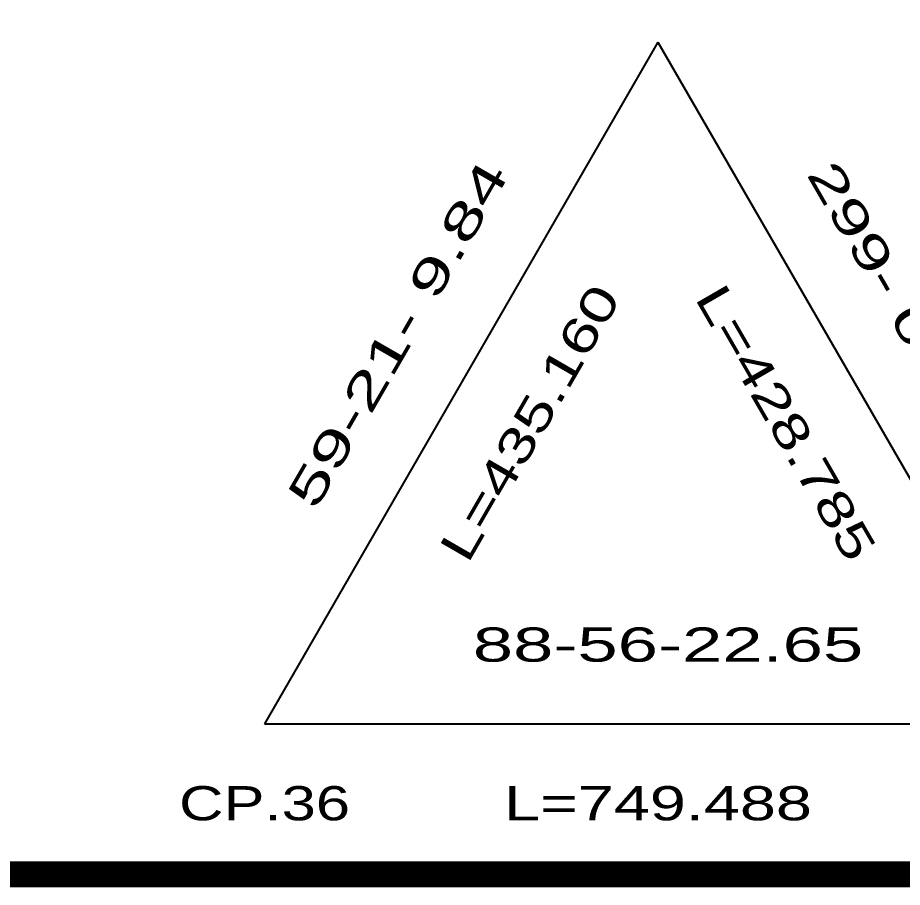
# Model space of a CAD drawing. Header units: millimetres. Extents: x 0 to 841, y 0 to 594.
# Drawn here: x 477 to 545.3, y 55.5 to 122.6 of the extents above; entities that cross this region are included whole.
import ezdxf
from ezdxf.enums import TextEntityAlignment as Align

# ---------------------------------------------------------------- set-up
doc = ezdxf.new("R2010")
doc.units = ezdxf.units.MM
doc.header["$LTSCALE"] = 10
for name, color, linetype in [('CA-TABL-LIN2', 1, 'Continuous'), ('CA-TABL-TEX1', 6, 'Continuous'), ('CA-TABL-TEX2', 3, 'Continuous'), ('CZ-LIN1', 7, 'Continuous')]:
    doc.layers.add(name, color=color, linetype=linetype)
doc.styles.add('RP2', font='Dotum.ttf')

msp = doc.modelspace()

# ---------------------------------------------------------------- linework, layer by layer
at = {"layer": 'CA-TABL-LIN2', "linetype": 'Continuous'}
for p, q in [((526.4, 120.68), (496.04, 68.095)), ((526.4, 120.68), (556.76, 68.095)), ((496.04, 68.095), (556.76, 68.095))]:
    msp.add_line(p, q, dxfattribs=at)
at = {"layer": 'CZ-LIN1', "const_width": 2}
msp.add_lwpolyline([(48.649, 541.025), (48.649, 56.489), (799.095, 56.49), (799.094, 541.026)], close=True, dxfattribs=at)

# ---------------------------------------------------------------- texts
at = {"layer": 'CA-TABL-TEX1', "style": 'RP2', "width": 1.239072}
msp.add_text('CP.36', height=2.64, dxfattribs=at).set_placement((489.44, 60.655), (502.64, 60.655), align=Align.FIT)
at = {"layer": 'CA-TABL-TEX2', "style": 'RP2'}
for s, rotation, width, p, p2 in [('299- 0-40.81', 300, 1.318033, (537.817, 110.506), (553.657, 83.07)), (' 59-21- 9.84', 60, 1.370101, (499.143, 83.07), (514.983, 110.506)), ('L=435.160', 60, 1.296014, (511.723, 80.379), (523.603, 100.956)), ('L=428.785', 300, 1.296014, (529.197, 100.956), (541.077, 80.379))]:
    msp.add_text(s, height=2.64, rotation=rotation, dxfattribs=dict(at, width=width)).set_placement(p, p2, align=Align.FIT)
for s, width, p, p2 in [(' 88-56-22.65', 1.318033, (510.56, 72.895), (542.24, 72.895)), ('L=749.488', 1.296014, (514.52, 60.655), (538.28, 60.655))]:
    msp.add_text(s, height=2.64, dxfattribs=dict(at, width=width)).set_placement(p, p2, align=Align.FIT)

doc.saveas('drawing.dxf')
